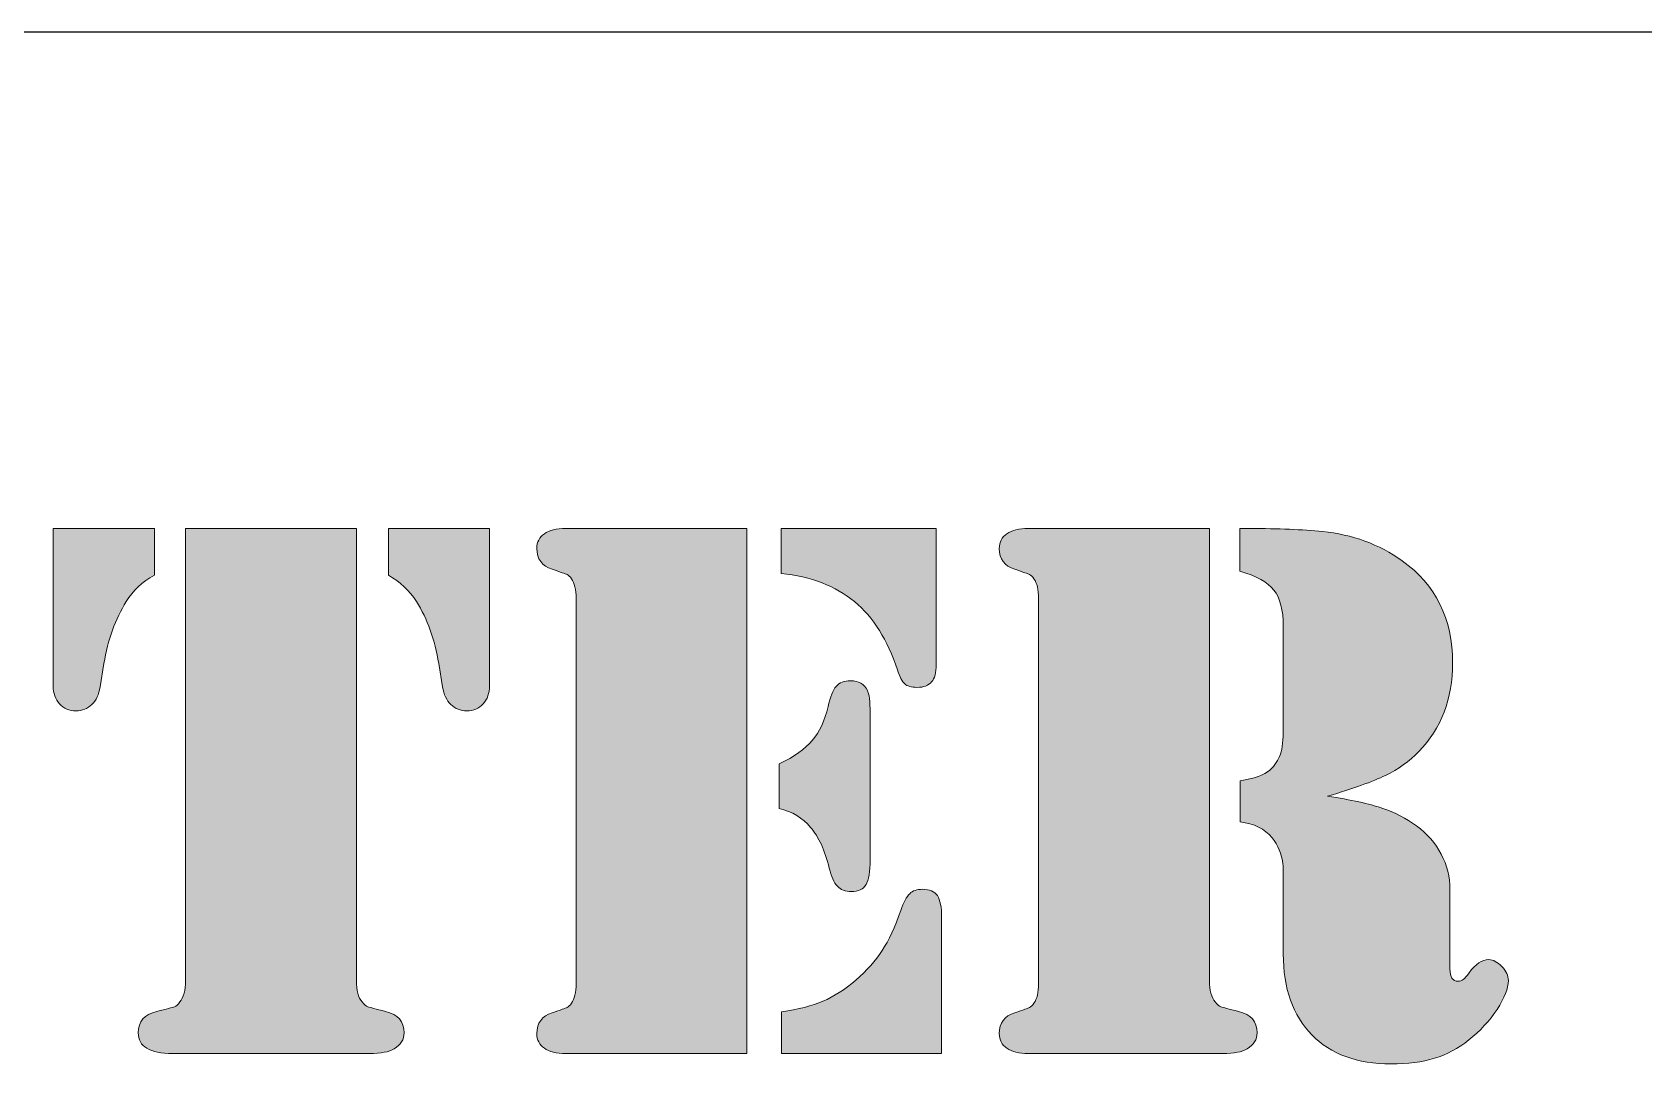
# Model space of a CAD drawing. Header units: inches. Extents: x 11 to 167, y -177 to -21.
# Drawn here: x 114.31 to 140.29, y -37.62 to -20.7 of the extents above; entities that cross this region are included whole.
import ezdxf

# ---------------------------------------------------------------- set-up
doc = ezdxf.new("R2010")
doc.units = ezdxf.units.IN
doc.header["$MEASUREMENT"] = 0
doc.layers.add('Layer 1', color=7, linetype='Continuous')
doc.layers.add('Layer 2', color=7, linetype='Continuous')

# ---------------------------------------------------------------- blocks, each defined once
blk = doc.blocks.new('block 6')
at = {"layer": 'Layer 2', "true_color": 0xffffff}
h = blk.add_hatch(color=7, dxfattribs=at)
h.dxf.hatch_style = 2
edge = h.paths.add_edge_path()
edge.add_spline(control_points=[(114.652, -28.699), (114.652, -28.699), (116.282, -28.699), (116.282, -28.699), (116.282, -28.699), (116.282, -29.449), (116.282, -29.449), (116.088, -29.561), (115.937, -29.703), (115.83, -29.877), (115.652, -30.158), (115.532, -30.491), (115.47, -30.875), (115.47, -30.875), (115.408, -31.254), (115.408, -31.254), (115.387, -31.374), (115.343, -31.468), (115.275, -31.536), (115.207, -31.604), (115.121, -31.638), (115.017, -31.638), (114.91, -31.638), (114.822, -31.601), (114.754, -31.527), (114.686, -31.452), (114.652, -31.355), (114.652, -31.235), (114.652, -31.235), (114.652, -28.699), (114.652, -28.699)], knot_values=[0, 0, 0, 0, 1, 1, 1, 2, 2, 2, 3, 3, 3, 4, 4, 4, 5, 5, 5, 6, 6, 6, 7, 7, 7, 8, 8, 8, 9, 9, 9, 10, 10, 10, 10], degree=3, periodic=1)
edge = h.paths.add_edge_path()
edge.add_spline(control_points=[(119.538, -28.699), (119.538, -28.699), (119.538, -35.985), (119.538, -35.985), (119.538, -36.146), (119.569, -36.262), (119.631, -36.332), (119.664, -36.374), (119.695, -36.4), (119.724, -36.41), (119.753, -36.42), (119.848, -36.446), (120.009, -36.488), (120.208, -36.533), (120.307, -36.647), (120.307, -36.829), (120.307, -36.936), (120.253, -37.023), (120.146, -37.089), (120.067, -37.139), (119.935, -37.163), (119.749, -37.163), (119.749, -37.163), (119.544, -37.163), (119.544, -37.163), (119.544, -37.163), (116.779, -37.163), (116.779, -37.163), (116.779, -37.163), (116.574, -37.163), (116.574, -37.163), (116.392, -37.163), (116.255, -37.136), (116.162, -37.08), (116.069, -37.024), (116.022, -36.94), (116.022, -36.829), (116.022, -36.647), (116.121, -36.533), (116.32, -36.488), (116.481, -36.446), (116.576, -36.42), (116.605, -36.41), (116.634, -36.4), (116.663, -36.374), (116.692, -36.332), (116.754, -36.262), (116.785, -36.146), (116.785, -35.985), (116.785, -35.985), (116.785, -28.699), (116.785, -28.699), (116.785, -28.699), (119.538, -28.699), (119.538, -28.699)], knot_values=[0, 0, 0, 0, 1, 1, 1, 2, 2, 2, 3, 3, 3, 4, 4, 4, 5, 5, 5, 6, 6, 6, 7, 7, 7, 8, 8, 8, 9, 9, 9, 10, 10, 10, 11, 11, 11, 12, 12, 12, 13, 13, 13, 14, 14, 14, 15, 15, 15, 16, 16, 16, 17, 17, 17, 18, 18, 18, 18], degree=3, periodic=1)
edge = h.paths.add_edge_path()
edge.add_spline(control_points=[(121.684, -28.699), (121.684, -28.699), (121.684, -31.235), (121.684, -31.235), (121.684, -31.355), (121.65, -31.452), (121.581, -31.527), (121.513, -31.601), (121.425, -31.638), (121.318, -31.638), (121.214, -31.638), (121.129, -31.604), (121.06, -31.536), (120.992, -31.468), (120.948, -31.374), (120.927, -31.254), (120.927, -31.254), (120.865, -30.875), (120.865, -30.875), (120.803, -30.491), (120.683, -30.158), (120.505, -29.877), (120.394, -29.703), (120.243, -29.561), (120.053, -29.449), (120.053, -29.449), (120.053, -28.699), (120.053, -28.699), (120.053, -28.699), (121.684, -28.699), (121.684, -28.699)], knot_values=[0, 0, 0, 0, 1, 1, 1, 2, 2, 2, 3, 3, 3, 4, 4, 4, 5, 5, 5, 6, 6, 6, 7, 7, 7, 8, 8, 8, 9, 9, 9, 10, 10, 10, 10], degree=3, periodic=1)
h = blk.add_hatch(color=7, dxfattribs=at)
h.dxf.hatch_style = 2
edge = h.paths.add_edge_path()
edge.add_spline(control_points=[(125.832, -28.699), (125.832, -28.699), (125.832, -37.163), (125.832, -37.163), (125.832, -37.163), (123.073, -37.163), (123.073, -37.163), (123.073, -37.163), (122.912, -37.163), (122.912, -37.163), (122.763, -37.163), (122.648, -37.136), (122.567, -37.08), (122.487, -37.024), (122.446, -36.944), (122.446, -36.841), (122.446, -36.671), (122.529, -36.56), (122.694, -36.506), (122.831, -36.461), (122.91, -36.433), (122.933, -36.422), (122.956, -36.412), (122.98, -36.388), (123.005, -36.351), (123.054, -36.285), (123.079, -36.18), (123.079, -36.035), (123.079, -36.035), (123.079, -29.827), (123.079, -29.827), (123.079, -29.683), (123.054, -29.577), (123.005, -29.511), (122.98, -29.474), (122.956, -29.45), (122.933, -29.44), (122.91, -29.43), (122.831, -29.402), (122.694, -29.356), (122.529, -29.302), (122.446, -29.191), (122.446, -29.021), (122.446, -28.918), (122.487, -28.838), (122.567, -28.783), (122.648, -28.727), (122.763, -28.699), (122.912, -28.699), (122.912, -28.699), (123.073, -28.699), (123.073, -28.699), (123.073, -28.699), (125.832, -28.699), (125.832, -28.699)], knot_values=[0, 0, 0, 0, 1, 1, 1, 2, 2, 2, 3, 3, 3, 4, 4, 4, 5, 5, 5, 6, 6, 6, 7, 7, 7, 8, 8, 8, 9, 9, 9, 10, 10, 10, 11, 11, 11, 12, 12, 12, 13, 13, 13, 14, 14, 14, 15, 15, 15, 16, 16, 16, 17, 17, 17, 18, 18, 18, 18], degree=3, periodic=1)
edge = h.paths.add_edge_path()
edge.add_spline(control_points=[(126.353, -33.213), (126.353, -33.213), (126.353, -32.494), (126.353, -32.494), (126.593, -32.378), (126.771, -32.252), (126.886, -32.116), (127.002, -31.979), (127.087, -31.797), (127.141, -31.57), (127.174, -31.413), (127.217, -31.304), (127.271, -31.244), (127.325, -31.184), (127.401, -31.155), (127.5, -31.155), (127.633, -31.155), (127.724, -31.206), (127.773, -31.31), (127.802, -31.363), (127.817, -31.485), (127.817, -31.675), (127.817, -31.675), (127.817, -34.038), (127.817, -34.038), (127.817, -34.232), (127.795, -34.367), (127.752, -34.441), (127.708, -34.516), (127.629, -34.553), (127.513, -34.553), (127.418, -34.553), (127.343, -34.524), (127.29, -34.466), (127.236, -34.408), (127.192, -34.311), (127.159, -34.174), (127.089, -33.889), (126.989, -33.67), (126.859, -33.517), (126.728, -33.364), (126.56, -33.263), (126.353, -33.213)], knot_values=[0, 0, 0, 0, 1, 1, 1, 2, 2, 2, 3, 3, 3, 4, 4, 4, 5, 5, 5, 6, 6, 6, 7, 7, 7, 8, 8, 8, 9, 9, 9, 10, 10, 10, 11, 11, 11, 12, 12, 12, 13, 13, 13, 14, 14, 14, 14], degree=3, periodic=1)
edge = h.paths.add_edge_path()
edge.add_spline(control_points=[(126.384, -28.699), (126.384, -28.699), (128.883, -28.699), (128.883, -28.699), (128.883, -28.699), (128.883, -30.894), (128.883, -30.894), (128.883, -31.022), (128.858, -31.115), (128.809, -31.173), (128.759, -31.231), (128.681, -31.26), (128.573, -31.26), (128.482, -31.26), (128.416, -31.241), (128.375, -31.204), (128.333, -31.167), (128.294, -31.09), (128.257, -30.975), (128.1, -30.495), (127.869, -30.129), (127.566, -29.877), (127.262, -29.625), (126.868, -29.474), (126.384, -29.424), (126.384, -29.424), (126.384, -28.699), (126.384, -28.699)], knot_values=[0, 0, 0, 0, 1, 1, 1, 2, 2, 2, 3, 3, 3, 4, 4, 4, 5, 5, 5, 6, 6, 6, 7, 7, 7, 8, 8, 8, 9, 9, 9, 9], degree=3, periodic=1)
edge = h.paths.add_edge_path()
edge.add_spline(control_points=[(126.39, -37.163), (126.39, -37.163), (126.39, -36.494), (126.39, -36.494), (126.659, -36.452), (126.881, -36.395), (127.057, -36.32), (127.233, -36.246), (127.409, -36.132), (127.587, -35.979), (127.765, -35.826), (127.907, -35.668), (128.012, -35.505), (128.117, -35.341), (128.218, -35.125), (128.313, -34.857), (128.358, -34.724), (128.406, -34.634), (128.455, -34.587), (128.505, -34.539), (128.573, -34.516), (128.66, -34.516), (128.776, -34.516), (128.856, -34.55), (128.902, -34.618), (128.947, -34.686), (128.97, -34.805), (128.97, -34.974), (128.97, -34.974), (128.97, -37.163), (128.97, -37.163), (128.97, -37.163), (126.39, -37.163), (126.39, -37.163)], knot_values=[0, 0, 0, 0, 1, 1, 1, 2, 2, 2, 3, 3, 3, 4, 4, 4, 5, 5, 5, 6, 6, 6, 7, 7, 7, 8, 8, 8, 9, 9, 9, 10, 10, 10, 11, 11, 11, 11], degree=3, periodic=1)
h = blk.add_hatch(color=7, dxfattribs=at)
h.dxf.hatch_style = 2
edge = h.paths.add_edge_path()
edge.add_spline(control_points=[(133.286, -28.699), (133.286, -28.699), (133.286, -35.985), (133.286, -35.985), (133.286, -36.146), (133.317, -36.262), (133.379, -36.332), (133.412, -36.374), (133.443, -36.4), (133.472, -36.41), (133.501, -36.42), (133.596, -36.446), (133.757, -36.488), (133.956, -36.533), (134.055, -36.647), (134.055, -36.829), (134.055, -36.936), (134.001, -37.023), (133.894, -37.089), (133.815, -37.139), (133.685, -37.163), (133.503, -37.163), (133.503, -37.163), (133.292, -37.163), (133.292, -37.163), (133.292, -37.163), (130.527, -37.163), (130.527, -37.163), (130.527, -37.163), (130.365, -37.163), (130.365, -37.163), (130.217, -37.163), (130.102, -37.136), (130.021, -37.08), (129.941, -37.024), (129.9, -36.944), (129.9, -36.841), (129.9, -36.671), (129.983, -36.56), (130.148, -36.506), (130.285, -36.461), (130.364, -36.433), (130.387, -36.422), (130.41, -36.412), (130.434, -36.388), (130.458, -36.351), (130.508, -36.285), (130.533, -36.18), (130.533, -36.035), (130.533, -36.035), (130.533, -29.827), (130.533, -29.827), (130.533, -29.683), (130.508, -29.577), (130.458, -29.511), (130.434, -29.474), (130.41, -29.45), (130.387, -29.44), (130.364, -29.43), (130.285, -29.402), (130.148, -29.356), (129.983, -29.302), (129.9, -29.191), (129.9, -29.021), (129.9, -28.918), (129.941, -28.838), (130.021, -28.783), (130.102, -28.727), (130.217, -28.699), (130.365, -28.699), (130.365, -28.699), (130.527, -28.699), (130.527, -28.699), (130.527, -28.699), (133.286, -28.699), (133.286, -28.699)], knot_values=[0, 0, 0, 0, 1, 1, 1, 2, 2, 2, 3, 3, 3, 4, 4, 4, 5, 5, 5, 6, 6, 6, 7, 7, 7, 8, 8, 8, 9, 9, 9, 10, 10, 10, 11, 11, 11, 12, 12, 12, 13, 13, 13, 14, 14, 14, 15, 15, 15, 16, 16, 16, 17, 17, 17, 18, 18, 18, 19, 19, 19, 20, 20, 20, 21, 21, 21, 22, 22, 22, 23, 23, 23, 24, 24, 24, 25, 25, 25, 25], degree=3, periodic=1)
edge = h.paths.add_edge_path()
edge.add_spline(control_points=[(135.19, -33.015), (135.57, -33.073), (135.863, -33.137), (136.067, -33.207), (136.272, -33.277), (136.457, -33.372), (136.622, -33.492), (136.796, -33.621), (136.929, -33.773), (137.022, -33.951), (137.115, -34.129), (137.162, -34.317), (137.162, -34.516), (137.162, -34.516), (137.162, -35.799), (137.162, -35.799), (137.162, -35.931), (137.205, -35.998), (137.292, -35.998), (137.325, -35.998), (137.353, -35.988), (137.376, -35.97), (137.399, -35.951), (137.431, -35.915), (137.472, -35.861), (137.575, -35.721), (137.681, -35.65), (137.788, -35.65), (137.858, -35.65), (137.929, -35.688), (137.999, -35.762), (138.069, -35.836), (138.104, -35.911), (138.104, -35.985), (138.104, -36.113), (138.043, -36.269), (137.921, -36.453), (137.8, -36.637), (137.648, -36.802), (137.466, -36.946), (137.296, -37.083), (137.112, -37.181), (136.914, -37.241), (136.715, -37.301), (136.482, -37.331), (136.213, -37.331), (135.667, -37.331), (135.242, -37.175), (134.936, -36.863), (134.63, -36.551), (134.477, -36.115), (134.477, -35.557), (134.477, -35.557), (134.477, -34.516), (134.477, -34.516), (134.477, -34.284), (134.475, -34.15), (134.471, -34.112), (134.45, -33.947), (134.392, -33.804), (134.297, -33.685), (134.177, -33.54), (134.005, -33.455), (133.782, -33.43), (133.782, -33.43), (133.782, -32.767), (133.782, -32.767), (134.005, -32.734), (134.165, -32.676), (134.26, -32.593), (134.342, -32.519), (134.399, -32.434), (134.43, -32.339), (134.461, -32.244), (134.477, -32.103), (134.477, -31.917), (134.477, -31.917), (134.477, -30.274), (134.477, -30.274), (134.477, -30.013), (134.426, -29.819), (134.325, -29.691), (134.224, -29.563), (134.041, -29.462), (133.776, -29.387), (133.776, -29.387), (133.776, -28.699), (133.776, -28.699), (133.776, -28.699), (133.937, -28.699), (133.937, -28.699), (134.396, -28.699), (134.787, -28.715), (135.109, -28.748), (135.589, -28.794), (136.017, -28.951), (136.393, -29.22), (136.934, -29.604), (137.205, -30.152), (137.205, -30.863), (137.205, -31.446), (137.023, -31.923), (136.66, -32.296), (136.507, -32.453), (136.328, -32.581), (136.123, -32.68), (135.918, -32.779), (135.607, -32.891), (135.19, -33.015)], knot_values=[0, 0, 0, 0, 1, 1, 1, 2, 2, 2, 3, 3, 3, 4, 4, 4, 5, 5, 5, 6, 6, 6, 7, 7, 7, 8, 8, 8, 9, 9, 9, 10, 10, 10, 11, 11, 11, 12, 12, 12, 13, 13, 13, 14, 14, 14, 15, 15, 15, 16, 16, 16, 17, 17, 17, 18, 18, 18, 19, 19, 19, 20, 20, 20, 21, 21, 21, 22, 22, 22, 23, 23, 23, 24, 24, 24, 25, 25, 25, 26, 26, 26, 27, 27, 27, 28, 28, 28, 29, 29, 29, 30, 30, 30, 31, 31, 31, 32, 32, 32, 33, 33, 33, 34, 34, 34, 35, 35, 35, 36, 36, 36, 36], degree=3, periodic=1)
at = {"layer": 'Layer 2', "lineweight": 0}
for points, knots in [([(114.652, -28.699), (114.652, -28.699), (116.282, -28.699), (116.282, -28.699), (116.282, -28.699), (116.282, -29.449), (116.282, -29.449), (116.088, -29.561), (115.937, -29.703), (115.83, -29.877), (115.652, -30.158), (115.532, -30.491), (115.47, -30.875), (115.47, -30.875), (115.408, -31.254), (115.408, -31.254), (115.387, -31.374), (115.343, -31.468), (115.275, -31.536), (115.207, -31.604), (115.121, -31.638), (115.017, -31.638), (114.91, -31.638), (114.822, -31.601), (114.754, -31.527), (114.686, -31.452), (114.652, -31.355), (114.652, -31.235), (114.652, -31.235), (114.652, -28.699), (114.652, -28.699)], [0, 0, 0, 0, 1, 1, 1, 2, 2, 2, 3, 3, 3, 4, 4, 4, 5, 5, 5, 6, 6, 6, 7, 7, 7, 8, 8, 8, 9, 9, 9, 10, 10, 10, 10]), ([(119.538, -28.699), (119.538, -28.699), (119.538, -35.985), (119.538, -35.985), (119.538, -36.146), (119.569, -36.262), (119.631, -36.332), (119.664, -36.374), (119.695, -36.4), (119.724, -36.41), (119.753, -36.42), (119.848, -36.446), (120.009, -36.488), (120.208, -36.533), (120.307, -36.647), (120.307, -36.829), (120.307, -36.936), (120.253, -37.023), (120.146, -37.089), (120.067, -37.139), (119.935, -37.163), (119.749, -37.163), (119.749, -37.163), (119.544, -37.163), (119.544, -37.163), (119.544, -37.163), (116.779, -37.163), (116.779, -37.163), (116.779, -37.163), (116.574, -37.163), (116.574, -37.163), (116.392, -37.163), (116.255, -37.136), (116.162, -37.08), (116.069, -37.024), (116.022, -36.94), (116.022, -36.829), (116.022, -36.647), (116.121, -36.533), (116.32, -36.488), (116.481, -36.446), (116.576, -36.42), (116.605, -36.41), (116.634, -36.4), (116.663, -36.374), (116.692, -36.332), (116.754, -36.262), (116.785, -36.146), (116.785, -35.985), (116.785, -35.985), (116.785, -28.699), (116.785, -28.699), (116.785, -28.699), (119.538, -28.699), (119.538, -28.699)], [0, 0, 0, 0, 1, 1, 1, 2, 2, 2, 3, 3, 3, 4, 4, 4, 5, 5, 5, 6, 6, 6, 7, 7, 7, 8, 8, 8, 9, 9, 9, 10, 10, 10, 11, 11, 11, 12, 12, 12, 13, 13, 13, 14, 14, 14, 15, 15, 15, 16, 16, 16, 17, 17, 17, 18, 18, 18, 18]), ([(121.684, -28.699), (121.684, -28.699), (121.684, -31.235), (121.684, -31.235), (121.684, -31.355), (121.65, -31.452), (121.581, -31.527), (121.513, -31.601), (121.425, -31.638), (121.318, -31.638), (121.214, -31.638), (121.129, -31.604), (121.06, -31.536), (120.992, -31.468), (120.948, -31.374), (120.927, -31.254), (120.927, -31.254), (120.865, -30.875), (120.865, -30.875), (120.803, -30.491), (120.683, -30.158), (120.505, -29.877), (120.394, -29.703), (120.243, -29.561), (120.053, -29.449), (120.053, -29.449), (120.053, -28.699), (120.053, -28.699), (120.053, -28.699), (121.684, -28.699), (121.684, -28.699)], [0, 0, 0, 0, 1, 1, 1, 2, 2, 2, 3, 3, 3, 4, 4, 4, 5, 5, 5, 6, 6, 6, 7, 7, 7, 8, 8, 8, 9, 9, 9, 10, 10, 10, 10]), ([(125.832, -28.699), (125.832, -28.699), (125.832, -37.163), (125.832, -37.163), (125.832, -37.163), (123.073, -37.163), (123.073, -37.163), (123.073, -37.163), (122.912, -37.163), (122.912, -37.163), (122.763, -37.163), (122.648, -37.136), (122.567, -37.08), (122.487, -37.024), (122.446, -36.944), (122.446, -36.841), (122.446, -36.671), (122.529, -36.56), (122.694, -36.506), (122.831, -36.461), (122.91, -36.433), (122.933, -36.422), (122.956, -36.412), (122.98, -36.388), (123.005, -36.351), (123.054, -36.285), (123.079, -36.18), (123.079, -36.035), (123.079, -36.035), (123.079, -29.827), (123.079, -29.827), (123.079, -29.683), (123.054, -29.577), (123.005, -29.511), (122.98, -29.474), (122.956, -29.45), (122.933, -29.44), (122.91, -29.43), (122.831, -29.402), (122.694, -29.356), (122.529, -29.302), (122.446, -29.191), (122.446, -29.021), (122.446, -28.918), (122.487, -28.838), (122.567, -28.783), (122.648, -28.727), (122.763, -28.699), (122.912, -28.699), (122.912, -28.699), (123.073, -28.699), (123.073, -28.699), (123.073, -28.699), (125.832, -28.699), (125.832, -28.699)], [0, 0, 0, 0, 1, 1, 1, 2, 2, 2, 3, 3, 3, 4, 4, 4, 5, 5, 5, 6, 6, 6, 7, 7, 7, 8, 8, 8, 9, 9, 9, 10, 10, 10, 11, 11, 11, 12, 12, 12, 13, 13, 13, 14, 14, 14, 15, 15, 15, 16, 16, 16, 17, 17, 17, 18, 18, 18, 18]), ([(126.384, -28.699), (126.384, -28.699), (128.883, -28.699), (128.883, -28.699), (128.883, -28.699), (128.883, -30.894), (128.883, -30.894), (128.883, -31.022), (128.858, -31.115), (128.809, -31.173), (128.759, -31.231), (128.681, -31.26), (128.573, -31.26), (128.482, -31.26), (128.416, -31.241), (128.375, -31.204), (128.333, -31.167), (128.294, -31.09), (128.257, -30.975), (128.1, -30.495), (127.869, -30.129), (127.566, -29.877), (127.262, -29.625), (126.868, -29.474), (126.384, -29.424), (126.384, -29.424), (126.384, -28.699), (126.384, -28.699)], [0, 0, 0, 0, 1, 1, 1, 2, 2, 2, 3, 3, 3, 4, 4, 4, 5, 5, 5, 6, 6, 6, 7, 7, 7, 8, 8, 8, 9, 9, 9, 9]), ([(133.286, -28.699), (133.286, -28.699), (133.286, -35.985), (133.286, -35.985), (133.286, -36.146), (133.317, -36.262), (133.379, -36.332), (133.412, -36.374), (133.443, -36.4), (133.472, -36.41), (133.501, -36.42), (133.596, -36.446), (133.757, -36.488), (133.956, -36.533), (134.055, -36.647), (134.055, -36.829), (134.055, -36.936), (134.001, -37.023), (133.894, -37.089), (133.815, -37.139), (133.685, -37.163), (133.503, -37.163), (133.503, -37.163), (133.292, -37.163), (133.292, -37.163), (133.292, -37.163), (130.527, -37.163), (130.527, -37.163), (130.527, -37.163), (130.365, -37.163), (130.365, -37.163), (130.217, -37.163), (130.102, -37.136), (130.021, -37.08), (129.941, -37.024), (129.9, -36.944), (129.9, -36.841), (129.9, -36.671), (129.983, -36.56), (130.148, -36.506), (130.285, -36.461), (130.364, -36.433), (130.387, -36.422), (130.41, -36.412), (130.434, -36.388), (130.458, -36.351), (130.508, -36.285), (130.533, -36.18), (130.533, -36.035), (130.533, -36.035), (130.533, -29.827), (130.533, -29.827), (130.533, -29.683), (130.508, -29.577), (130.458, -29.511), (130.434, -29.474), (130.41, -29.45), (130.387, -29.44), (130.364, -29.43), (130.285, -29.402), (130.148, -29.356), (129.983, -29.302), (129.9, -29.191), (129.9, -29.021), (129.9, -28.918), (129.941, -28.838), (130.021, -28.783), (130.102, -28.727), (130.217, -28.699), (130.365, -28.699), (130.365, -28.699), (130.527, -28.699), (130.527, -28.699), (130.527, -28.699), (133.286, -28.699), (133.286, -28.699)], [0, 0, 0, 0, 1, 1, 1, 2, 2, 2, 3, 3, 3, 4, 4, 4, 5, 5, 5, 6, 6, 6, 7, 7, 7, 8, 8, 8, 9, 9, 9, 10, 10, 10, 11, 11, 11, 12, 12, 12, 13, 13, 13, 14, 14, 14, 15, 15, 15, 16, 16, 16, 17, 17, 17, 18, 18, 18, 19, 19, 19, 20, 20, 20, 21, 21, 21, 22, 22, 22, 23, 23, 23, 24, 24, 24, 25, 25, 25, 25]), ([(135.19, -33.015), (135.57, -33.073), (135.863, -33.137), (136.067, -33.207), (136.272, -33.277), (136.457, -33.372), (136.622, -33.492), (136.796, -33.621), (136.929, -33.773), (137.022, -33.951), (137.115, -34.129), (137.162, -34.317), (137.162, -34.516), (137.162, -34.516), (137.162, -35.799), (137.162, -35.799), (137.162, -35.931), (137.205, -35.998), (137.292, -35.998), (137.325, -35.998), (137.353, -35.988), (137.376, -35.97), (137.399, -35.951), (137.431, -35.915), (137.472, -35.861), (137.575, -35.721), (137.681, -35.65), (137.788, -35.65), (137.858, -35.65), (137.929, -35.688), (137.999, -35.762), (138.069, -35.836), (138.104, -35.911), (138.104, -35.985), (138.104, -36.113), (138.043, -36.269), (137.921, -36.453), (137.8, -36.637), (137.648, -36.802), (137.466, -36.946), (137.296, -37.083), (137.112, -37.181), (136.914, -37.241), (136.715, -37.301), (136.482, -37.331), (136.213, -37.331), (135.667, -37.331), (135.242, -37.175), (134.936, -36.863), (134.63, -36.551), (134.477, -36.115), (134.477, -35.557), (134.477, -35.557), (134.477, -34.516), (134.477, -34.516), (134.477, -34.284), (134.475, -34.15), (134.471, -34.112), (134.45, -33.947), (134.392, -33.804), (134.297, -33.685), (134.177, -33.54), (134.005, -33.455), (133.782, -33.43), (133.782, -33.43), (133.782, -32.767), (133.782, -32.767), (134.005, -32.734), (134.165, -32.676), (134.26, -32.593), (134.342, -32.519), (134.399, -32.434), (134.43, -32.339), (134.461, -32.244), (134.477, -32.103), (134.477, -31.917), (134.477, -31.917), (134.477, -30.274), (134.477, -30.274), (134.477, -30.013), (134.426, -29.819), (134.325, -29.691), (134.224, -29.563), (134.041, -29.462), (133.776, -29.387), (133.776, -29.387), (133.776, -28.699), (133.776, -28.699), (133.776, -28.699), (133.937, -28.699), (133.937, -28.699), (134.396, -28.699), (134.787, -28.715), (135.109, -28.748), (135.589, -28.794), (136.017, -28.951), (136.393, -29.22), (136.934, -29.604), (137.205, -30.152), (137.205, -30.863), (137.205, -31.446), (137.023, -31.923), (136.66, -32.296), (136.507, -32.453), (136.328, -32.581), (136.123, -32.68), (135.918, -32.779), (135.607, -32.891), (135.19, -33.015)], [0, 0, 0, 0, 1, 1, 1, 2, 2, 2, 3, 3, 3, 4, 4, 4, 5, 5, 5, 6, 6, 6, 7, 7, 7, 8, 8, 8, 9, 9, 9, 10, 10, 10, 11, 11, 11, 12, 12, 12, 13, 13, 13, 14, 14, 14, 15, 15, 15, 16, 16, 16, 17, 17, 17, 18, 18, 18, 19, 19, 19, 20, 20, 20, 21, 21, 21, 22, 22, 22, 23, 23, 23, 24, 24, 24, 25, 25, 25, 26, 26, 26, 27, 27, 27, 28, 28, 28, 29, 29, 29, 30, 30, 30, 31, 31, 31, 32, 32, 32, 33, 33, 33, 34, 34, 34, 35, 35, 35, 36, 36, 36, 36]), ([(126.353, -33.213), (126.353, -33.213), (126.353, -32.494), (126.353, -32.494), (126.593, -32.378), (126.771, -32.252), (126.886, -32.116), (127.002, -31.979), (127.087, -31.797), (127.141, -31.57), (127.174, -31.413), (127.217, -31.304), (127.271, -31.244), (127.325, -31.184), (127.401, -31.155), (127.5, -31.155), (127.633, -31.155), (127.724, -31.206), (127.773, -31.31), (127.802, -31.363), (127.817, -31.485), (127.817, -31.675), (127.817, -31.675), (127.817, -34.038), (127.817, -34.038), (127.817, -34.232), (127.795, -34.367), (127.752, -34.441), (127.708, -34.516), (127.629, -34.553), (127.513, -34.553), (127.418, -34.553), (127.343, -34.524), (127.29, -34.466), (127.236, -34.408), (127.192, -34.311), (127.159, -34.174), (127.089, -33.889), (126.989, -33.67), (126.859, -33.517), (126.728, -33.364), (126.56, -33.263), (126.353, -33.213)], [0, 0, 0, 0, 1, 1, 1, 2, 2, 2, 3, 3, 3, 4, 4, 4, 5, 5, 5, 6, 6, 6, 7, 7, 7, 8, 8, 8, 9, 9, 9, 10, 10, 10, 11, 11, 11, 12, 12, 12, 13, 13, 13, 14, 14, 14, 14]), ([(126.39, -37.163), (126.39, -37.163), (126.39, -36.494), (126.39, -36.494), (126.659, -36.452), (126.881, -36.395), (127.057, -36.32), (127.233, -36.246), (127.409, -36.132), (127.587, -35.979), (127.765, -35.826), (127.907, -35.668), (128.012, -35.505), (128.117, -35.341), (128.218, -35.125), (128.313, -34.857), (128.358, -34.724), (128.406, -34.634), (128.455, -34.587), (128.505, -34.539), (128.573, -34.516), (128.66, -34.516), (128.776, -34.516), (128.856, -34.55), (128.902, -34.618), (128.947, -34.686), (128.97, -34.805), (128.97, -34.974), (128.97, -34.974), (128.97, -37.163), (128.97, -37.163), (128.97, -37.163), (126.39, -37.163), (126.39, -37.163)], [0, 0, 0, 0, 1, 1, 1, 2, 2, 2, 3, 3, 3, 4, 4, 4, 5, 5, 5, 6, 6, 6, 7, 7, 7, 8, 8, 8, 9, 9, 9, 10, 10, 10, 11, 11, 11, 11])]:
    blk.add_open_spline(points, degree=3, knots=knots, dxfattribs=at)

msp = doc.modelspace()

# ---------------------------------------------------------------- linework, layer by layer
at = {"layer": 'Layer 1', "color": 250, "lineweight": 25, "true_color": 0x231f20}
msp.add_open_spline([(162.513, -176.859), (162.513, -176.859), (14.817, -176.859), (14.817, -176.859), (12.488, -176.859), (10.583, -174.954), (10.583, -172.626), (10.583, -172.626), (10.583, -24.93), (10.583, -24.93), (10.583, -22.601), (12.488, -20.696), (14.817, -20.696), (14.817, -20.696), (162.513, -20.696), (162.513, -20.696), (164.841, -20.696), (166.746, -22.601), (166.746, -24.93), (166.746, -24.93), (166.746, -172.626), (166.746, -172.626), (166.746, -174.954), (164.841, -176.859), (162.513, -176.859)], degree=3, knots=[0, 0, 0, 0, 1, 1, 1, 2, 2, 2, 3, 3, 3, 4, 4, 4, 5, 5, 5, 6, 6, 6, 7, 7, 7, 8, 8, 8, 8], dxfattribs=at)

# ---------------------------------------------------------------- block references
at = {"layer": 'Layer 2'}
msp.add_blockref('block 6', (0, 0), dxfattribs=at)

doc.saveas('drawing.dxf')
